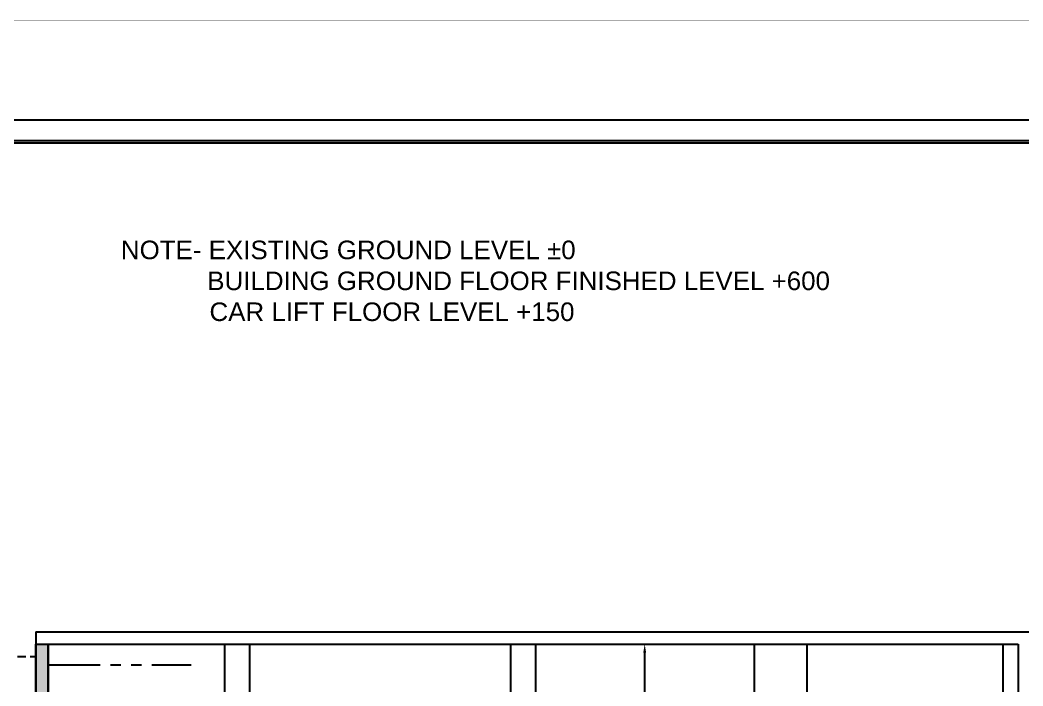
# Model space of a CAD drawing. Header units: millimetres. Extents: x -5 to 1510635, y -6 to 71285.
# Drawn here: x 1300583 to 1324784, y 31458 to 47525 of the extents above; entities that cross this region are included whole.
import ezdxf

# ---------------------------------------------------------------- set-up
doc = ezdxf.new("R2010")
doc.units = ezdxf.units.MM
doc.header["$LTSCALE"] = 1000
for name, pattern in [('DASHED', [3, 2, -1]), ('HIDDEN', [0.375, 0.25, -0.125]), ('PHANTOM', [2.5, 1.25, -0.25, 0.25, -0.25, 0.25, -0.25])]:
    doc.linetypes.add(name, pattern=pattern)
for name, color, linetype in [('MP-2', 42, 'Continuous'), ('MP-5', 5, 'PHANTOM'), ('MP-7', 7, 'Continuous'), ('MP-8', 8, 'Continuous')]:
    doc.layers.add(name, color=color, linetype=linetype)
doc.styles.add('H', font='arial.ttf')
doc.dimstyles.new('MPS2', dxfattribs={"dimscale": 100, "dimtxt": 3, "dimasz": 3, "dimexe": 1, "dimexo": 1, "dimgap": 1, "dimtad": 1, "dimzin": 12, "dimdsep": 46, "dimtxsty": 'Standard', "dimcen": 1, "dimclrd": 1, "dimclre": 1, "dimclrt": 7, "dimazin": 2, "dimtfac": 1, "dimtmove": 0, "dimatfit": 3, "dimfxl": 1, "dimarcsym": 0})

# ---------------------------------------------------------------- blocks, each defined once
blk = doc.blocks.new('*D499')
at = {"layer": 'DEFPOINTS', "color": 0, "linetype": 'ByBlock', "transparency": 16777216}
for p in [(1315656, 32467, 0), (1315656, 32467), (1315656, 29367, 0)]:
    blk.add_point(p, dxfattribs=at)
at = {"layer": 'MP-8', "color": 1, "linetype": 'ByBlock', "lineweight": -2, "transparency": 16777216}
blk.add_line((1315656, 29577), (1315656, 32257), dxfattribs=at)
at = {"layer": 'MP-8', "color": 1, "linetype": 'ByBlock', "transparency": 16777216}
for points in [[(1315621, 32257), (1315691, 32257), (1315656, 32467)], [(1315621, 29577), (1315691, 29577), (1315656, 29367)]]:
    blk.add_solid(points, dxfattribs=at)
at = {"layer": 'MP-8', "color": 7, "linetype": 'ByBlock', "transparency": 16777216, "insert": (1315481, 30917), "char_height": 210, "attachment_point": 5, "rotation": 90}
blk.add_mtext('3100', dxfattribs=at)

msp = doc.modelspace()

# ---------------------------------------------------------------- hatches: boundary and pattern name
at = {"layer": 'MP-8', "linetype": 'ByBlock'}
msp.add_hatch(color=256, dxfattribs=at).paths.add_polyline_path([(1300964.081, 32467.34), (1301264.081, 32467.34), (1301264.081, 12217.34), (1300964.081, 12217.34)])

# ---------------------------------------------------------------- linework, layer by layer
at = {"layer": 'MP-2', "const_width": 10}
msp.add_lwpolyline([(1348230, 0), (1281030, 0), (1281030, 47520), (1348230, 47520)], close=True, dxfattribs=at)
at = {"layer": 'MP-5'}
msp.add_line((1301264.081, 31967.34, 0), (1304714.081, 31967.34, 0), dxfattribs=at)
at = {"layer": 'MP-7'}
for points in [[(1283470, 45120), (1345790, 45120), (1345790, 2400), (1283470, 2400)], [(1345291.091, 2898.909), (1283968.909, 2898.909), (1283968.909, 44621.091), (1345291.091, 44621.091)], [(1284024.343, 44565.657), (1345235.657, 44565.657), (1345235.657, 2954.343), (1284024.343, 2954.343)]]:
    msp.add_lwpolyline(points, close=True, dxfattribs=at)
at = {"layer": 'MP-8', "linetype": 'ByBlock'}
for p, q in [((1300964.081, 32767.34, 0), (1325349.382, 32767.34, 0)), ((1300964.081, 32767.34, 0), (1300964.081, 32467.34, 0)), ((1300964.081, 32467.34, 0), (1300964.081, 12217.34, 0)), ((1300964.081, 12217.34, 0), (1300964.081, 32467.34, 0)), ((1301264.081, 32467.34, 0), (1301264.081, 12217.34, 0)), ((1301264.081, 14367.34, 0), (1301264.081, 32467.34, 0)), ((1301264.081, 32467.34, 0), (1324669.926, 32467.34, 0)), ((1324669.926, 32467.34, 0), (1324669.926, 29367.34, 0))]:
    msp.add_line(p, q, dxfattribs=at)
at = {"layer": 'MP-8', "color": 3, "linetype": 'HIDDEN', "ltscale": 2000}
for p, q in [((1305518.861, 32467.34, 0), (1305518.861, 29367.34, 0)), ((1306118.861, 32467.34, 0), (1306118.861, 29367.34, 0)), ((1312418.861, 32467.34, 0), (1312418.861, 29467.34, 0)), ((1313018.861, 32467.34, 0), (1313018.861, 29367.34, 0)), ((1318298.508, 32467.34, 0), (1318298.508, 29367.34, 0)), ((1319568.861, 32467.34, 0), (1319568.861, 29367.34, 0)), ((1324298.861, 32467.34, 0), (1324298.861, 29367.34, 0))]:
    msp.add_line(p, q, dxfattribs=at)
at = {"layer": 'MP-8', "color": 2, "linetype": 'DASHED', "ltscale": 0.1}
msp.add_line((1294223.61, 32167.34, 0), (1300964.081, 32167.34, 0), dxfattribs=at)
at = {"layer": 'MP-8', "linetype": 'ByBlock', "elevation": 0}
msp.add_lwpolyline([(1300964.081, 32467.34), (1301264.081, 32467.34), (1301264.081, 12217.34), (1300964.081, 12217.34)], close=True, dxfattribs=at)

# ---------------------------------------------------------------- texts
at = {"layer": 'MP-8', "linetype": 'ByBlock', "insert": (1303015.816, 42202.911), "char_height": 447.61621, "attachment_point": 1, "style": 'H'}
msp.add_mtext_dynamic_manual_height_columns('{\\fArial|b0|i0|c238|p34;NOTE- EXISTING GROUND LEVEL %%P0\\P            BUILDING GROUND FLOOR FINISHED LEVEL +600\\P^I  CAR LIFT FLOOR LEVEL +150}', width=29952.96773, gutter_width=1598.629, heights=[0], dxfattribs=at)

# ---------------------------------------------------------------- dimensions: what is measured, and where the dimension line sits
at = {"layer": 'MP-8', "linetype": 'ByBlock'}
dim = msp.add_linear_dim(base=(1315655.576, 32467.34, 0), p1=(1315655.576, 29367.34, 0), p2=(1315655.576, 32467.34, 0), angle=90, dimstyle='MPS2', override={"dimscale": 70}, dxfattribs=at)
dim.commit()
dim.dimension.update_dxf_attribs({"geometry": '*D499', "text_midpoint": (1315480.576, 30917.34, 0)})

doc.saveas('drawing.dxf')
